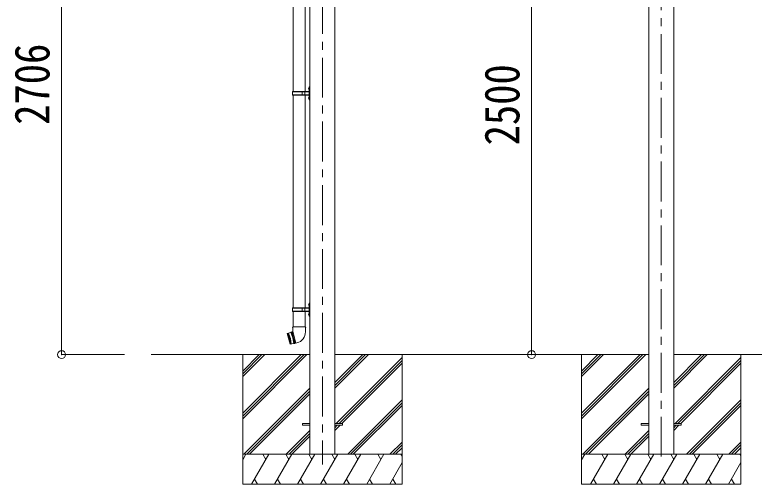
# Model space of a CAD drawing. Units: millimetres at full size, sheet at 1:40. Extents: x -11243 to 11243, y -7760 to 7760.
# Drawn here: x 322 to 4031, y -5019 to -2664 of the extents above; entities that cross this region are included whole.
import ezdxf
from ezdxf.enums import TextEntityAlignment as Align

# ---------------------------------------------------------------- set-up
doc = ezdxf.new("R2010")
doc.units = ezdxf.units.MM
doc.header["$LTSCALE"] = 40
doc.header["$PDMODE"] = 32
doc.header["$PDSIZE"] = 40
doc.linetypes.add('CHAIN1', pattern=[8, 5, -1, 1, -1])
doc.layers.add('0-3_ELV2', color=7, linetype='Continuous', lineweight=9)
doc.layers.add('0-6_OTH_LINE', color=6, linetype='Continuous', lineweight=9)
doc.styles.add('ＭＳ ゴシック', font='')
doc.styles.get('ＭＳ ゴシック').set_extended_font_data('MS Gothic')

msp = doc.modelspace()

# ---------------------------------------------------------------- linework, layer by layer
at = {"layer": '0-3_ELV2', "color": 5, "linetype": 'CHAIN1'}
for p, q in [((3564.86, -1480.18), (3564.86, -4919.49)), ((1864.87, -1599.05), (1864.87, -4919.49))]:
    msp.add_line(p, q, dxfattribs=at)
at = {"layer": '0-3_ELV2', "color": 4}
for p, q in [((3502.36, -1751.11), (3502.36, -4868.88)), ((3627.36, -1751.11), (3627.36, -4868.88)), ((1802.37, -1869.98), (1802.37, -4868.88)), ((1927.37, -1869.98), (1927.37, -4868.88)), ((1764.87, -4714.38), (1802.37, -4714.38)), ((1764.87, -4714.38), (1764.87, -4723.38)), ((1764.87, -4723.38), (1802.37, -4723.38)), ((1927.37, -4714.38), (1964.87, -4714.38)), ((1927.37, -4723.38), (1964.87, -4723.38)), ((1964.87, -4714.38), (1964.87, -4723.38)), ((3464.86, -4714.38), (3502.36, -4714.38)), ((3464.86, -4714.38), (3464.86, -4723.38)), ((3464.86, -4723.38), (3502.36, -4723.38)), ((3627.36, -4714.38), (3664.86, -4714.38)), ((3627.36, -4723.38), (3664.86, -4723.38)), ((3664.86, -4714.38), (3664.86, -4723.38))]:
    msp.add_line(p, q, dxfattribs=at)
at = {"layer": '0-3_ELV2'}
for p, q in [((1718.52, -2086.88), (1718.52, -3048.87)), ((1778.22, -2086.88), (1778.22, -3048.87)), ((1796.07, -3031.73), (1798.11, -3032.73)), ((1797.33, -3029.73), (1797.97, -3029.73)), ((1797.33, -3029.73), (1797.33, -3038.03)), ((1797.33, -3038.03), (1797.97, -3038.03)), ((1797.97, -3029.73), (1798.37, -3030.13)), ((1798.11, -3032.73), (1798.72, -3033.88)), ((1800.37, -3025.38), (1798.37, -3027.38)), ((1798.37, -3027.38), (1798.37, -3088.38)), ((1800.37, -3025.38), (1800.37, -3090.38)), ((1800.37, -3025.38), (1802.37, -3025.38)), ((1802.37, -3090.38), (1802.37, -3025.38)), ((1715.37, -3050.88), (1716.37, -3048.88)), ((1715.37, -3064.88), (1715.37, -3050.88)), ((1763.86, -3050.88), (1715.37, -3050.88)), ((1715.37, -3064.88), (1716.37, -3066.88)), ((1763.86, -3064.88), (1715.37, -3064.88)), ((1797.87, -3048.88), (1716.37, -3048.88)), ((1716.37, -3066.88), (1797.87, -3066.88)), ((1718.52, -3066.87), (1718.52, -4133.88)), ((1763.86, -3066.88), (1763.86, -3048.88)), ((1764.62, -3048.88), (1766.62, -3050.88)), ((1764.62, -3066.88), (1766.62, -3064.88)), ((1797.87, -3050.88), (1766.62, -3050.88)), ((1797.87, -3064.88), (1766.62, -3064.88)), ((1776.99, -3050.88), (1774.99, -3048.88)), ((1776.99, -3064.88), (1774.99, -3066.88)), ((1776.99, -3064.88), (1776.99, -3050.88)), ((1778.22, -3066.87), (1778.22, -4133.88)), ((1797.33, -3077.73), (1797.97, -3077.73)), ((1797.33, -3077.73), (1797.33, -3086.03)), ((1797.97, -3077.73), (1797.97, -3086.03)), ((1797.97, -3077.73), (1798.37, -3078.13)), ((1796.07, -3079.73), (1798.11, -3080.73)), ((1797.33, -3086.03), (1797.97, -3086.03)), ((1797.97, -3086.03), (1798.37, -3085.63)), ((1798.11, -3080.73), (1798.72, -3081.88)), ((1798.37, -3088.38), (1800.37, -3090.38)), ((1802.37, -3090.38), (1800.37, -3090.38)), ((1796.07, -4116.73), (1798.11, -4117.73)), ((1797.33, -4114.73), (1797.97, -4114.73)), ((1797.33, -4114.73), (1797.33, -4123.03)), ((1797.97, -4114.73), (1798.37, -4115.13)), ((1798.11, -4117.73), (1798.72, -4118.88)), ((1800.37, -4110.38), (1798.37, -4112.38)), ((1798.37, -4112.38), (1798.37, -4173.38)), ((1800.37, -4110.38), (1800.37, -4175.38)), ((1800.37, -4110.38), (1802.37, -4110.38)), ((1802.37, -4175.38), (1802.37, -4110.38)), ((1715.37, -4135.88), (1716.37, -4133.88)), ((1715.37, -4149.88), (1715.37, -4135.88)), ((1763.86, -4135.88), (1715.37, -4135.88)), ((1715.37, -4149.88), (1716.37, -4151.88)), ((1763.86, -4149.88), (1715.37, -4149.88)), ((1797.87, -4133.88), (1716.37, -4133.88)), ((1716.37, -4151.88), (1797.87, -4151.88)), ((1718.52, -4151.88), (1718.52, -4229.75)), ((1763.86, -4151.88), (1763.86, -4133.88)), ((1764.62, -4133.88), (1766.62, -4135.88)), ((1764.62, -4151.88), (1766.62, -4149.88)), ((1797.87, -4135.88), (1766.62, -4135.88)), ((1797.87, -4149.88), (1766.62, -4149.88)), ((1776.99, -4135.88), (1774.99, -4133.88)), ((1776.99, -4149.88), (1774.99, -4151.88)), ((1776.99, -4149.88), (1776.99, -4135.88)), ((1778.22, -4151.88), (1778.22, -4229.75)), ((1797.33, -4123.03), (1797.97, -4123.03)), ((1796.07, -4164.73), (1798.11, -4165.73)), ((1797.33, -4162.73), (1797.97, -4162.73)), ((1797.33, -4162.73), (1797.33, -4171.03)), ((1797.33, -4171.03), (1797.97, -4171.03)), ((1797.97, -4162.73), (1797.97, -4171.03)), ((1797.97, -4162.73), (1798.37, -4163.13)), ((1797.97, -4171.03), (1798.37, -4170.63)), ((1798.11, -4165.73), (1798.72, -4166.88)), ((1798.37, -4173.38), (1800.37, -4175.38)), ((1802.37, -4175.38), (1800.37, -4175.38)), ((1688.08, -4263.27), (1688.44, -4262.66)), ((1688.08, -4263.27), (1702.4, -4316.69)), ((1706.31, -4257.87), (1688.44, -4262.66)), ((1703.01, -4317.04), (1688.44, -4262.66)), ((1692.3, -4261.63), (1706.87, -4316.01)), ((1696.69, -4289.59), (1692.3, -4261.63)), ((1694.23, -4261.11), (1708.8, -4315.49)), ((1704.42, -4287.52), (1694.23, -4261.11)), ((1708.95, -4256.13), (1706.31, -4257.87)), ((1708.95, -4256.13), (1710.88, -4255.61)), ((1724.03, -4312.44), (1708.95, -4256.13)), ((1713.84, -4255.08), (1710.88, -4255.61)), ((1710.88, -4255.61), (1725.97, -4311.93)), ((1716.74, -4254.3), (1713.84, -4255.08)), ((1713.84, -4255.08), (1718.42, -4283.77)), ((1716.67, -4229.75), (1714.97, -4234.25)), ((1716.7, -4234.75), (1714.97, -4234.25)), ((1716.81, -4252.99), (1716.41, -4253.09)), ((1716.41, -4253.09), (1732.02, -4311.34)), ((1780.07, -4229.75), (1716.67, -4229.75)), ((1716.67, -4229.75), (1716.81, -4252.99)), ((1780.07, -4229.75), (1779.92, -4254.75)), ((1696.69, -4289.59), (1706.87, -4316.01)), ((1704.42, -4287.52), (1708.8, -4315.49)), ((1728.8, -4310.91), (1718.42, -4283.77)), ((1703.01, -4317.04), (1702.4, -4316.69)), ((1720.88, -4312.25), (1703.01, -4317.04)), ((1724.03, -4312.44), (1720.88, -4312.25)), ((1724.03, -4312.44), (1725.97, -4311.93)), ((1728.8, -4310.91), (1725.97, -4311.93)), ((1731.7, -4310.13), (1728.8, -4310.91)), ((1732.02, -4311.34), (1736.93, -4310.02)), ((1006.03, -4368.88), (1802.37, -4368.88)), ((1464.87, -4368.88), (1464.87, -5018.88)), ((1464.87, -4663.05), (1759.05, -4368.88)), ((1464.87, -4677.2), (1773.19, -4368.88)), ((1464.87, -4691.34), (1787.33, -4368.88)), ((1464.87, -4479.21), (1575.2, -4368.88)), ((1464.87, -4465.07), (1561.06, -4368.88)), ((1464.87, -4450.92), (1546.91, -4368.88)), ((1927.37, -4368.88), (3502.36, -4368.88)), ((1927.37, -4537.21), (2095.7, -4368.88)), ((1927.37, -4523.07), (2081.56, -4368.88)), ((1927.37, -4508.92), (2067.41, -4368.88)), ((2264.87, -4368.88), (2264.87, -5018.88)), ((3164.86, -4368.88), (3164.86, -5018.88)), ((3164.86, -4663.05), (3459.04, -4368.88)), ((3164.86, -4677.2), (3473.19, -4368.88)), ((3164.86, -4691.34), (3487.33, -4368.88)), ((3164.86, -4479.21), (3275.2, -4368.88)), ((3164.86, -4465.07), (3261.05, -4368.88)), ((3164.86, -4450.92), (3246.91, -4368.88)), ((3627.36, -4368.88), (5202.36, -4368.88)), ((3627.36, -4537.21), (3795.7, -4368.88)), ((3627.36, -4523.07), (3781.55, -4368.88)), ((3627.36, -4508.92), (3767.41, -4368.88)), ((3964.86, -4368.88), (3964.86, -5018.88)), ((1934.04, -4714.38), (2264.87, -4383.56)), ((1948.19, -4714.38), (2264.87, -4397.7)), ((1962.33, -4714.38), (2264.87, -4411.84)), ((3634.04, -4714.38), (3964.86, -4383.56)), ((3648.18, -4714.38), (3964.86, -4397.7)), ((3662.33, -4714.38), (3964.86, -4411.84)), ((1471.18, -4868.88), (1802.37, -4537.69)), ((1485.32, -4868.88), (1802.37, -4551.83)), ((3171.17, -4868.88), (3502.36, -4537.69)), ((3185.31, -4868.88), (3502.36, -4551.83)), ((1499.46, -4868.88), (1802.37, -4565.97)), ((1991.68, -4868.88), (2264.87, -4595.69)), ((3199.46, -4868.88), (3502.36, -4565.97)), ((3691.67, -4868.88), (3964.86, -4595.69)), ((2005.82, -4868.88), (2264.87, -4609.83)), ((2019.96, -4868.88), (2264.87, -4623.97)), ((3705.81, -4868.88), (3964.86, -4609.83)), ((3719.96, -4868.88), (3964.86, -4623.97)), ((1927.37, -4749.34), (1953.33, -4723.38)), ((1927.37, -4735.2), (1939.19, -4723.38)), ((3627.36, -4749.34), (3653.33, -4723.38)), ((3627.36, -4735.2), (3639.18, -4723.38)), ((1802.37, -4749.82), (1683.31, -4868.88)), ((1697.45, -4868.88), (1802.37, -4763.96)), ((1711.59, -4868.88), (1802.37, -4778.1)), ((3502.36, -4749.82), (3383.31, -4868.88)), ((3397.45, -4868.88), (3502.36, -4763.96)), ((3411.59, -4868.88), (3502.36, -4778.1)), ((2203.81, -4868.88), (2264.87, -4807.82)), ((2217.95, -4868.88), (2264.87, -4821.96)), ((3903.81, -4868.88), (3964.86, -4807.82)), ((3917.95, -4868.88), (3964.86, -4821.96)), ((2232.09, -4868.88), (2264.87, -4836.1)), ((3932.09, -4868.88), (3964.86, -4836.1)), ((2264.87, -4868.88), (1464.87, -4868.88)), ((1464.87, -4896.38), (1480.75, -4868.88)), ((1509.61, -5018.88), (1596.22, -4868.88)), ((1581.22, -4894.86), (1566.22, -4868.88)), ((1625.08, -5018.88), (1711.69, -4868.88)), ((1696.69, -4894.86), (1681.68, -4868.88)), ((1740.55, -5018.88), (1827.16, -4868.88)), ((1812.16, -4894.86), (1797.15, -4868.88)), ((1856.02, -5018.88), (1942.63, -4868.88)), ((1927.63, -4894.86), (1912.62, -4868.88)), ((1971.49, -5018.88), (2058.1, -4868.88)), ((2043.1, -4894.86), (2028.1, -4868.88)), ((2086.96, -5018.88), (2173.57, -4868.88)), ((2143.57, -4868.88), (2158.57, -4894.86)), ((2259.04, -4868.88), (2264.87, -4878.98)), ((3964.86, -4868.88), (3164.86, -4868.88)), ((3164.86, -4896.38), (3180.74, -4868.88)), ((3209.61, -5018.88), (3296.21, -4868.88)), ((3281.21, -4894.86), (3266.21, -4868.88)), ((3325.08, -5018.88), (3411.68, -4868.88)), ((3396.68, -4894.86), (3381.68, -4868.88)), ((3440.55, -5018.88), (3527.15, -4868.88)), ((3512.15, -4894.86), (3497.15, -4868.88)), ((3556.02, -5018.88), (3642.62, -4868.88)), ((3627.62, -4894.86), (3612.62, -4868.88)), ((3671.49, -5018.88), (3758.09, -4868.88)), ((3743.09, -4894.86), (3728.09, -4868.88)), ((3786.96, -5018.88), (3873.56, -4868.88)), ((3843.56, -4868.88), (3858.56, -4894.86)), ((3959.03, -4868.88), (3964.86, -4878.98)), ((2202.43, -5018.88), (2264.87, -4910.74)), ((3902.43, -5018.88), (3964.86, -4910.74)), ((1524.61, -4992.9), (1539.61, -5018.88)), ((1640.08, -4992.9), (1655.08, -5018.88)), ((1755.55, -4992.9), (1770.55, -5018.88)), ((1871.02, -4992.9), (1886.02, -5018.88)), ((1986.49, -4992.9), (2001.49, -5018.88)), ((2101.96, -4992.9), (2116.96, -5018.88)), ((2217.43, -4992.9), (2232.43, -5018.88)), ((3224.61, -4992.9), (3239.61, -5018.88)), ((3340.08, -4992.9), (3355.08, -5018.88)), ((3455.55, -4992.9), (3470.55, -5018.88)), ((3571.02, -4992.9), (3586.02, -5018.88)), ((3686.49, -4992.9), (3701.49, -5018.88)), ((3801.96, -4992.9), (3816.96, -5018.88)), ((3917.43, -4992.9), (3932.43, -5018.88)), ((1464.87, -5018.88), (2264.87, -5018.88)), ((3164.86, -5018.88), (3964.86, -5018.88))]:
    msp.add_line(p, q, dxfattribs=at)
at = {"layer": '0-3_ELV2', "color": 6}
for p, q in [((556.4, -4368.88), (872.63, -4368.88)), ((2914.26, -4368.88), (2274.23, -4368.88))]:
    msp.add_line(p, q, dxfattribs=at)
at = {"layer": '0-3_ELV2'}
for points in [[(1796.07, -3036.03), (1798.11, -3035.03), (1798.72, -3033.88)], [(1797.97, -3029.73), (1797.97, -3038.03), (1798.37, -3037.63)], [(1796.07, -3084.03), (1798.11, -3083.03), (1798.72, -3081.88)], [(1797.97, -4114.73), (1797.97, -4123.03), (1798.37, -4122.63)], [(1796.07, -4121.03), (1798.11, -4120.03), (1798.72, -4118.88)], [(1796.07, -4169.03), (1798.11, -4168.03), (1798.72, -4166.88)], [(1706.31, -4257.87), (1716.49, -4284.29), (1720.88, -4312.25)], [(1780.07, -4229.75), (1781.57, -4234.25), (1780.04, -4234.75)]]:
    msp.add_lwpolyline(points, dxfattribs=at)
for centre, radius, start, end in [((1801.67, -3033.88), 6, 136.21765, 223.78235), ((1801.67, -3081.88), 6, 136.21765, 223.78235), ((1797.87, -3048.38), 0.5, 270, 0), ((1797.87, -3050.38), 0.5, 270, 0), ((1797.87, -3065.38), 0.5, 0, 90), ((1797.87, -3067.38), 0.5, 0, 90), ((1801.67, -4118.88), 6, 136.21765, 223.78235), ((1797.87, -4133.38), 0.5, 270, 0), ((1797.87, -4135.38), 0.5, 270, 0), ((1797.87, -4150.38), 0.5, 0, 90), ((1797.87, -4152.38), 0.5, 0, 90), ((1801.67, -4166.88), 6, 136.21765, 223.78235), ((1721.92, -4254), 58, 285, 359.65623)]:
    msp.add_arc(centre, radius, start, end, dxfattribs=at)
at = {"layer": '0-3_ELV2', "color": 6}
for p in [(556.4, -4368.88), (2914.26, -4368.88)]:
    msp.add_point(p, dxfattribs=at)
at = {"layer": '0-6_OTH_LINE'}
for p, q in [((556.4, -4368.88), (556.4, -1662.64)), ((2914.26, -1868.88), (2914.26, -4368.88))]:
    msp.add_line(p, q, dxfattribs=at)

# ---------------------------------------------------------------- texts
at = {"layer": '0-3_ELV2', "style": 'ＭＳ ゴシック', "width": 0.85}
for s, p in [('2706', (548.4, -3215.76)), ('2500', (2906.26, -3318.88))]:
    msp.add_text(s, height=176, rotation=90, dxfattribs=at).set_placement(p, align=Align.BOTTOM_LEFT)

doc.saveas('drawing.dxf')
